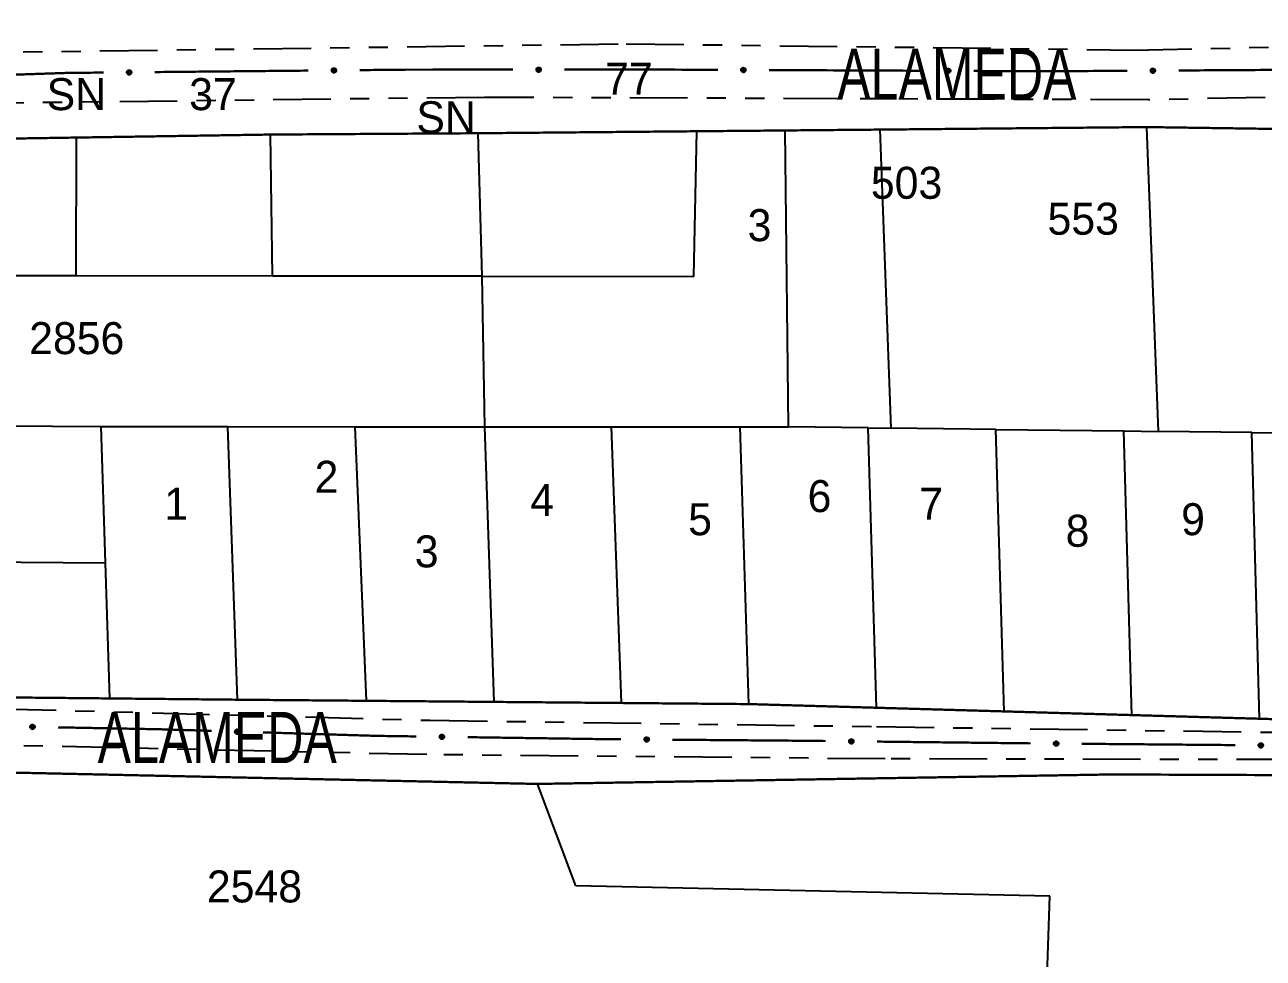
# Model space of a CAD drawing. Extents: x 203196 to 204359, y 4872588 to 4874244.
# Drawn here: x 203832.2 to 203929, y 4873539.9 to 4873612.8 of the extents above; entities that cross this region are included whole.
import ezdxf
from ezdxf.enums import TextEntityAlignment as Align

# ---------------------------------------------------------------- set-up
doc = ezdxf.new("R2010")
doc.units = 0
doc.header["$LTSCALE"] = 1.5
doc.header["$MEASUREMENT"] = 0
doc.linetypes.add('TRACO_25', pattern=[8, 3, -1, 1, -1, 1, -1])
for name, color, linetype in [('CD_MALHA_LOTES', 7, 'CONTINUOUS'), ('RU-QUADRA', 210, 'CONTINUOUS'), ('SV-EIXO-RUA-N-PAV', 6, 'CONTINUOUS'), ('SV-RUA-NAO-PAV', 7, 'CONTINUOUS'), ('SV-TXT-RUA-N-PAV', 7, 'CONTINUOUS'), ('Th_NmrPort', 1, 'CONTINUOUS')]:
    doc.layers.add(name, color=color, linetype=linetype)
doc.styles.add('ARIAL', font='ARIAL.SHX')

msp = doc.modelspace()

# ---------------------------------------------------------------- linework, layer by layer
at = {"layer": 'CD_MALHA_LOTES', "linetype": 'Continuous', "flags": 128}
for points in [[(203899.032537, 4873604.642146), (203919.872006, 4873604.83852)], [(203919.872006, 4873604.83852), (203929.293312, 4873604.703106)], [(203920.770389, 4873581.068616), (203919.872006, 4873604.83852)], [(203825.689363, 4873603.856678), (203836.234065, 4873604.020143)], [(203836.196196, 4873593.21803), (203836.234065, 4873604.020143)], [(203836.234065, 4873604.020143), (203851.391218, 4873604.255111)], [(203851.391218, 4873604.255111), (203867.617626, 4873604.357821)], [(203851.543161, 4873593.203978), (203851.391218, 4873604.255111)], [(203867.617626, 4873604.357821), (203884.692176, 4873604.512356)], [(203867.924768, 4873593.188978), (203867.617626, 4873604.357821)], [(203884.465337, 4873593.173832), (203884.692176, 4873604.512356)], [(203884.692176, 4873604.512356), (203891.608422, 4873604.574953)], [(203891.608422, 4873604.574953), (203899.032537, 4873604.642146)], [(203891.865548, 4873581.413774), (203891.608422, 4873604.574953)], [(203899.889348, 4873581.31796), (203899.032537, 4873604.642146)], [(203836.196196, 4873593.21803), (203825.767905, 4873593.227579)], [(203851.543161, 4873593.203978), (203836.196196, 4873593.21803)], [(203867.924768, 4873593.188978), (203851.543161, 4873593.203978)], [(203867.924768, 4873593.188978), (203884.465337, 4873593.173832)], [(203868.128228, 4873581.429785), (203867.924768, 4873593.188978)], [(203807.643244, 4873581.656501), (203838.147951, 4873581.450008)], [(203838.484715, 4873570.800839), (203838.147951, 4873581.450008)], [(203838.147951, 4873581.450008), (203848.052312, 4873581.443327)], [(203848.807517, 4873560.108989), (203848.052312, 4873581.443327)], [(203848.052312, 4873581.443327), (203858.003736, 4873581.436615)], [(203858.877976, 4873560.022704), (203858.003736, 4873581.436615)], [(203858.003736, 4873581.436615), (203868.128228, 4873581.429785)], [(203868.850274, 4873559.93726), (203868.128228, 4873581.429785)], [(203868.128228, 4873581.429785), (203878.02798, 4873581.423108)], [(203878.800494, 4873559.852005), (203878.02798, 4873581.423108)], [(203878.02798, 4873581.423108), (203888.096645, 4873581.416316)], [(203888.765494, 4873559.766623), (203888.096645, 4873581.416316)], [(203888.096645, 4873581.416316), (203891.865548, 4873581.413774)], [(203898.087271, 4873581.339479), (203891.865548, 4873581.413774)], [(203898.74367, 4873559.480543), (203898.087271, 4873581.339479)], [(203898.087271, 4873581.339479), (203899.889348, 4873581.31796)], [(203908.077391, 4873581.220185), (203899.889348, 4873581.31796)], [(203908.721845, 4873559.194463), (203908.077391, 4873581.220185)], [(203908.077391, 4873581.220185), (203918.06751, 4873581.100891)], [(203918.700021, 4873558.908383), (203918.06751, 4873581.100891)], [(203918.06751, 4873581.100891), (203920.770389, 4873581.068616)], [(203928.057629, 4873580.981597), (203920.770389, 4873581.068616)], [(203928.678197, 4873558.622302), (203928.057629, 4873580.981597)], [(203928.057629, 4873580.981597), (203930.400606, 4873580.953619)], [(203808.801475, 4873571.025954), (203838.484715, 4873570.800839)], [(203838.81967, 4873560.208883), (203838.484715, 4873570.800839)], [(203838.81967, 4873560.208883), (203810.384717, 4873560.493277)], [(203848.807517, 4873560.108989), (203838.81967, 4873560.208883)], [(203858.877976, 4873560.022704), (203848.807517, 4873560.108989)], [(203868.850274, 4873559.93726), (203858.877976, 4873560.022704)], [(203878.800494, 4873559.852005), (203868.850274, 4873559.93726)], [(203888.765494, 4873559.766623), (203878.800494, 4873559.852005)], [(203898.74367, 4873559.480543), (203888.765494, 4873559.766623)], [(203908.721845, 4873559.194463), (203898.74367, 4873559.480543)], [(203918.700021, 4873558.908383), (203908.721845, 4873559.194463)], [(203928.678197, 4873558.622302), (203918.700021, 4873558.908383)], [(203939.114005, 4873558.323102), (203928.678197, 4873558.622302)], [(203822.998713, 4873538.167818), (203816.105894, 4873551.476814), (203815.811702, 4873554.368471), (203820.802977, 4873554.640663), (203872.236865, 4873553.530068)], [(203872.236865, 4873553.530068), (203917.09, 4873554.27), (203943.958986, 4873554.165156)], [(203875.246273, 4873545.579782), (203872.236865, 4873553.530068)], [(203912.288092, 4873544.759433), (203875.246273, 4873545.579782)], [(203912.006631, 4873536.285156), (203912.288092, 4873544.759433)]]:
    msp.add_lwpolyline(points, dxfattribs=at)
at = {"layer": 'RU-QUADRA', "linetype": 'Continuous', "const_width": 0.18, "flags": 128}
for points in [[(204117.677887, 4873603.555128), (204069.84005, 4873603.954763), (204057.850327, 4873603.895138), (204045.979962, 4873603.902533), (204034.000688, 4873603.909996), (204021.444414, 4873604.014086), (204009.018861, 4873604.117092), (203992.751782, 4873604.171068), (203975.239353, 4873604.229175), (203975.219064, 4873604.730875), (203957.969137, 4873604.680565), (203937.284701, 4873604.620239), (203929.293312, 4873604.703106), (203919.872006, 4873604.83852), (203899.032537, 4873604.642146), (203891.608422, 4873604.574953), (203884.692176, 4873604.512356), (203867.617626, 4873604.357821), (203851.391218, 4873604.255111), (203836.234065, 4873604.020143), (203825.689363, 4873603.856678)], [(203810.384717, 4873560.493277), (203838.81967, 4873560.208883), (203848.807517, 4873560.108989), (203858.877976, 4873560.022704), (203868.850274, 4873559.93726), (203878.800494, 4873559.852005), (203888.765494, 4873559.766623), (203939.114005, 4873558.323102), (203999.420259, 4873558.480111), (204029.363922, 4873558.721595), (204044.191687, 4873558.828411), (204074.357603, 4873558.962721), (204119.005839, 4873559.080837)], [(204128.79, 4873552.48), (204069.033068, 4873554.117392), (204068.973973, 4873553.16501), (204058.977942, 4873553.279484), (204030.99, 4873553.6), (204011.61, 4873553.53), (203991.41, 4873553.98), (203917.09, 4873554.27), (203872.24, 4873553.53), (203820.8, 4873554.64)]]:
    msp.add_lwpolyline(points, dxfattribs=at)
at = {"layer": 'SV-EIXO-RUA-N-PAV'}
for points in [[(203872.198247, 4873609.435521), (203872.232333, 4873609.470594), (203872.268801, 4873609.493768), (203872.30478, 4873609.504341), (203872.33901, 4873609.505394), (203872.37415, 4873609.502528), (203872.408941, 4873609.491821), (203872.444923, 4873609.471385), (203872.480347, 4873609.437438), (203872.50163, 4873609.39852), (203872.513884, 4873609.363802), (203872.517037, 4873609.328172), (203872.513681, 4873609.294082), (203872.501364, 4873609.25831), (203872.480298, 4873609.222048), (203872.445301, 4873609.187255), (203872.409393, 4873609.164781), (203872.374324, 4873609.155468), (203872.338484, 4873609.152524), (203872.302644, 4873609.155881), (203872.268553, 4873609.166588), (203872.232081, 4873609.187864), (203872.198198, 4873609.222861), (203872.175374, 4873609.258418), (203872.165571, 4873609.293348), (203872.163467, 4873609.328697), (203872.165914, 4873609.363978), (203872.17522, 4873609.399398), (203872.198247, 4873609.435521)], [(203840.198205, 4873609.225499), (203840.231959, 4873609.260892), (203840.268207, 4873609.284409), (203840.304084, 4873609.295321), (203840.338303, 4873609.296697), (203840.373469, 4873609.294162), (203840.408359, 4873609.283783), (203840.444532, 4873609.263687), (203840.480274, 4873609.230076), (203840.501923, 4873609.19136), (203840.514504, 4873609.156759), (203840.517993, 4873609.12116), (203840.514958, 4873609.08704), (203840.502979, 4873609.051154), (203840.482255, 4873609.014695), (203840.447588, 4873608.979573), (203840.411894, 4873608.956762), (203840.376914, 4873608.947119), (203840.341103, 4873608.943837), (203840.305233, 4873608.946856), (203840.271043, 4873608.957241), (203840.234372, 4873608.978173), (203840.20016, 4873609.012848), (203840.177002, 4873609.048189), (203840.16687, 4873609.083024), (203840.164433, 4873609.118353), (203840.166547, 4873609.153655), (203840.17552, 4873609.189162), (203840.198205, 4873609.225499)], [(203856.197479, 4873609.37788), (203856.231233, 4873609.413273), (203856.267481, 4873609.436789), (203856.303359, 4873609.447701), (203856.337577, 4873609.449077), (203856.372743, 4873609.446542), (203856.407633, 4873609.436164), (203856.443806, 4873609.416067), (203856.479548, 4873609.382456), (203856.501198, 4873609.343741), (203856.513778, 4873609.309139), (203856.517267, 4873609.273541), (203856.514232, 4873609.23942), (203856.502253, 4873609.203534), (203856.481529, 4873609.167075), (203856.446862, 4873609.131954), (203856.411168, 4873609.109143), (203856.376188, 4873609.099499), (203856.340378, 4873609.096218), (203856.304507, 4873609.099236), (203856.270317, 4873609.109621), (203856.233646, 4873609.130553), (203856.199434, 4873609.165229), (203856.176277, 4873609.20057), (203856.166144, 4873609.235405), (203856.163708, 4873609.270733), (203856.165822, 4873609.306035), (203856.174794, 4873609.341542), (203856.197479, 4873609.37788)], [(203888.198689, 4873609.411912), (203888.232933, 4873609.446832), (203888.269504, 4873609.469842), (203888.30553, 4873609.480253), (203888.339765, 4873609.481153), (203888.374892, 4873609.478128), (203888.409634, 4873609.467265), (203888.445524, 4873609.446667), (203888.480795, 4873609.412562), (203888.501903, 4873609.373549), (203888.514, 4873609.338775), (203888.516994, 4873609.303132), (203888.513484, 4873609.269057), (203888.501007, 4873609.233341), (203888.479778, 4873609.197174), (203888.444625, 4873609.162539), (203888.408617, 4873609.140227), (203888.373506, 4873609.131071), (203888.337653, 4873609.128289), (203888.301828, 4873609.131806), (203888.267786, 4873609.142666), (203888.23141, 4873609.164106), (203888.197684, 4873609.199255), (203888.175021, 4873609.234915), (203888.165374, 4873609.269887), (203888.16343, 4873609.305246), (203888.166035, 4873609.340515), (203888.1755, 4873609.375894), (203888.198689, 4873609.411912)], [(203904.198534, 4873609.341571), (203904.232778, 4873609.37649), (203904.26935, 4873609.3995), (203904.305376, 4873609.409912), (203904.33961, 4873609.410811), (203904.374737, 4873609.407787), (203904.40948, 4873609.396924), (203904.445369, 4873609.376326), (203904.48064, 4873609.34222), (203904.501749, 4873609.303207), (203904.513846, 4873609.268434), (203904.516839, 4873609.23279), (203904.513329, 4873609.198715), (203904.500852, 4873609.163), (203904.479623, 4873609.126833), (203904.44447, 4873609.092197), (203904.408462, 4873609.069885), (203904.373351, 4873609.060729), (203904.337499, 4873609.057947), (203904.301674, 4873609.061465), (203904.267631, 4873609.072324), (203904.231255, 4873609.093764), (203904.197529, 4873609.128913), (203904.174866, 4873609.164573), (203904.16522, 4873609.199546), (203904.163275, 4873609.234905), (203904.16588, 4873609.270174), (203904.175346, 4873609.305552), (203904.198534, 4873609.341571)], [(203920.197168, 4873609.357691), (203920.231047, 4873609.392964), (203920.267378, 4873609.416352), (203920.303294, 4873609.427137), (203920.337517, 4873609.428392), (203920.372673, 4873609.425733), (203920.407527, 4873609.415231), (203920.443629, 4873609.395007), (203920.479251, 4873609.36127), (203920.500764, 4873609.322478), (203920.513222, 4873609.287832), (203920.516585, 4873609.252222), (203920.513429, 4873609.218112), (203920.501324, 4873609.182269), (203920.480471, 4873609.145884), (203920.44568, 4873609.110885), (203920.409905, 4873609.0882), (203920.374892, 4873609.07868), (203920.33907, 4873609.075525), (203920.303211, 4873609.078671), (203920.269057, 4873609.089176), (203920.23246, 4873609.110238), (203920.198371, 4873609.145034), (203920.175339, 4873609.180457), (203920.16533, 4873609.215327), (203920.163018, 4873609.250664), (203920.165257, 4873609.285958), (203920.174354, 4873609.321433), (203920.197168, 4873609.357691)], [(203832.649253, 4873558.100191), (203832.683999, 4873558.134612), (203832.720899, 4873558.15709), (203832.757072, 4873558.166979), (203832.791316, 4873558.167383), (203832.826395, 4873558.163851), (203832.860977, 4873558.152487), (203832.896565, 4873558.131371), (203832.931338, 4873558.096759), (203832.95188, 4873558.057445), (203832.963473, 4873558.0225), (203832.965951, 4873557.986817), (203832.961948, 4873557.952796), (203832.948955, 4873557.917265), (203832.927205, 4873557.881409), (203832.891555, 4873557.847285), (203832.855228, 4873557.825497), (203832.819988, 4873557.81685), (203832.784099, 4873557.814587), (203832.748329, 4873557.818622), (203832.714447, 4873557.829973), (203832.678385, 4873557.851938), (203832.645171, 4873557.887571), (203832.623026, 4873557.923555), (203832.613887, 4873557.958663), (203832.612454, 4873557.994047), (203832.615569, 4873558.029274), (203832.625546, 4873558.064512), (203832.649253, 4873558.100191)], [(203848.645995, 4873557.729946), (203848.681138, 4873557.763961), (203848.718297, 4873557.78601), (203848.754582, 4873557.795479), (203848.788828, 4873557.795485), (203848.823864, 4873557.791546), (203848.858312, 4873557.779782), (203848.893653, 4873557.758255), (203848.928022, 4873557.723242), (203848.948107, 4873557.683692), (203848.959293, 4873557.648615), (203848.961356, 4873557.612905), (203848.956959, 4873557.578933), (203848.943556, 4873557.543555), (203848.921391, 4873557.507954), (203848.885347, 4873557.474246), (203848.848769, 4873557.452881), (203848.813432, 4873557.444643), (203848.777519, 4873557.442796), (203848.741798, 4873557.447247), (203848.70805, 4873557.45899), (203848.672245, 4873557.481371), (203848.639447, 4873557.517387), (203848.617721, 4873557.553626), (203848.60899, 4873557.588838), (203848.607968, 4873557.624235), (203848.611491, 4873557.659424), (203848.621876, 4873557.694544), (203848.645995, 4873557.729946)], [(203864.638604, 4873557.322836), (203864.673196, 4873557.357411), (203864.709997, 4873557.380053), (203864.746125, 4873557.390103), (203864.780367, 4873557.390659), (203864.815462, 4873557.387283), (203864.850094, 4873557.376073), (203864.885775, 4873557.355116), (203864.920702, 4873557.320659), (203864.941419, 4873557.281437), (203864.953167, 4873557.246544), (203864.955804, 4873557.210872), (203864.951953, 4873557.176834), (203864.939118, 4873557.141245), (203864.917528, 4873557.105293), (203864.88203, 4873557.071011), (203864.8458, 4873557.049061), (203864.810599, 4873557.040257), (203864.774721, 4873557.037834), (203864.738933, 4873557.04171), (203864.705001, 4873557.052911), (203864.668841, 4873557.074714), (203864.635469, 4873557.110199), (203864.613164, 4873557.146084), (203864.603869, 4873557.181152), (203864.602278, 4873557.216528), (203864.605237, 4873557.251769), (203864.615056, 4873557.287051), (203864.638604, 4873557.322836)], [(203880.636474, 4873557.111992), (203880.670848, 4873557.146784), (203880.707505, 4873557.169657), (203880.74357, 4873557.179934), (203880.777807, 4873557.180705), (203880.812922, 4873557.17755), (203880.847624, 4873557.166557), (203880.883437, 4873557.145826), (203880.91858, 4873557.111589), (203880.939542, 4873557.072497), (203880.95151, 4873557.037678), (203880.95437, 4873557.002024), (203880.950733, 4873556.967962), (203880.938122, 4873556.932294), (203880.916758, 4873556.896206), (203880.881477, 4873556.861702), (203880.845385, 4873556.839525), (203880.810241, 4873556.8305), (203880.774378, 4873556.827852), (203880.738566, 4873556.831503), (203880.704565, 4873556.84249), (203880.668269, 4873556.864066), (203880.634675, 4873556.89934), (203880.612144, 4873556.935084), (203880.602629, 4873556.970093), (203880.600816, 4873557.005459), (203880.603553, 4873557.040718), (203880.613151, 4873557.076061), (203880.636474, 4873557.111992)], [(203896.636201, 4873556.970974), (203896.670689, 4873557.005652), (203896.707422, 4873557.028404), (203896.74352, 4873557.038562), (203896.77776, 4873557.039221), (203896.812865, 4873557.035949), (203896.84753, 4873557.024842), (203896.883274, 4873557.003992), (203896.918304, 4873556.96964), (203896.939138, 4873556.930479), (203896.95099, 4873556.895621), (203896.953733, 4873556.859958), (203896.949984, 4873556.825908), (203896.937256, 4873556.790282), (203896.915773, 4873556.754265), (203896.880377, 4873556.719877), (203896.844213, 4873556.697819), (203896.809039, 4873556.68891), (203896.773167, 4873556.68638), (203896.737368, 4873556.690149), (203896.703403, 4873556.701248), (203896.667178, 4873556.722944), (203896.633701, 4873556.758329), (203896.611288, 4873556.794147), (203896.601888, 4873556.829187), (203896.600192, 4873556.864558), (203896.603045, 4873556.899808), (203896.61276, 4873556.935119), (203896.636201, 4873556.970974)], [(203912.634916, 4873556.794916), (203912.669308, 4873556.82969), (203912.705977, 4873556.852544), (203912.742047, 4873556.862803), (203912.776284, 4873556.863558), (203912.811398, 4873556.860385), (203912.846094, 4873556.849375), (203912.881897, 4873556.828625), (203912.917022, 4873556.79437), (203912.937965, 4873556.755268), (203912.949915, 4873556.720444), (203912.952758, 4873556.684788), (203912.949103, 4873556.650728), (203912.936475, 4873556.615066), (203912.915093, 4873556.578989), (203912.879794, 4873556.544502), (203912.843691, 4873556.522343), (203912.808542, 4873556.513336), (203912.772678, 4873556.510706), (203912.736868, 4873556.514375), (203912.702872, 4873556.525379), (203912.666587, 4873556.546973), (203912.633011, 4873556.582264), (203912.610498, 4873556.61802), (203912.601, 4873556.653033), (203912.599206, 4873556.6884), (203912.60196, 4873556.723658), (203912.611575, 4873556.758996), (203912.634916, 4873556.794916)], [(203928.63432, 4873556.656783), (203928.668712, 4873556.691558), (203928.70538, 4873556.714412), (203928.74145, 4873556.724671), (203928.775688, 4873556.725425), (203928.810802, 4873556.722252), (203928.845498, 4873556.711242), (203928.8813, 4873556.690492), (203928.916426, 4873556.656238), (203928.937369, 4873556.617135), (203928.949319, 4873556.582311), (203928.952161, 4873556.546655), (203928.948507, 4873556.512595), (203928.935879, 4873556.476933), (203928.914496, 4873556.440856), (203928.879197, 4873556.40637), (203928.843095, 4873556.384211), (203928.807946, 4873556.375204), (203928.772082, 4873556.372573), (203928.736272, 4873556.376243), (203928.702276, 4873556.387246), (203928.665991, 4873556.408841), (203928.632414, 4873556.444132), (203928.609902, 4873556.479887), (203928.600404, 4873556.514901), (203928.598609, 4873556.550268), (203928.601364, 4873556.585525), (203928.610979, 4873556.620863), (203928.63432, 4873556.656783)]]:
    msp.add_lwpolyline(points, close=True, dxfattribs=at)
for points in [[(203872.232333, 4873609.470594), (203872.408941, 4873609.491821)], [(203872.253065, 4873609.483894), (203872.382693, 4873609.496187)], [(203872.268801, 4873609.493768), (203872.37415, 4873609.502528)], [(203840.164433, 4873609.118353), (203840.514504, 4873609.156759)], [(203840.166547, 4873609.153655), (203840.501923, 4873609.19136)], [(203840.16687, 4873609.083024), (203840.517993, 4873609.12116)], [(203840.168254, 4873609.100282), (203840.514515, 4873609.13633)], [(203840.169267, 4873609.137135), (203840.503222, 4873609.175795)], [(203840.175414, 4873609.064871), (203840.513462, 4873609.10357)], [(203840.17552, 4873609.189162), (203840.480274, 4873609.230076)], [(203840.175765, 4873609.171312), (203840.486511, 4873609.211115)], [(203840.177002, 4873609.048189), (203840.514958, 4873609.08704)], [(203840.18772, 4873609.20554), (203840.458897, 4873609.244967)], [(203840.190761, 4873609.029538), (203840.504249, 4873609.068003)], [(203840.198205, 4873609.225499), (203840.444532, 4873609.263687)], [(203840.20016, 4873609.012848), (203840.502979, 4873609.051154)], [(203840.217374, 4873609.244031), (203840.419054, 4873609.273244)], [(203840.221091, 4873608.997077), (203840.489578, 4873609.032384)], [(203840.231959, 4873609.260892), (203840.408359, 4873609.283783)], [(203840.234372, 4873608.978173), (203840.482255, 4873609.014695)], [(203840.252564, 4873609.274387), (203840.382071, 4873609.287902)], [(203840.258191, 4873608.970138), (203840.457168, 4873608.996596)], [(203840.268207, 4873609.284409), (203840.373469, 4873609.294162)], [(203840.271043, 4873608.957241), (203840.447588, 4873608.979573)], [(203840.292472, 4873608.952725), (203840.42333, 4873608.967617)], [(203840.305233, 4873608.946856), (203840.411894, 4873608.956762)], [(203856.163708, 4873609.270733), (203856.513778, 4873609.309139)], [(203856.165822, 4873609.306035), (203856.501198, 4873609.343741)], [(203856.166144, 4873609.235405), (203856.517267, 4873609.273541)], [(203856.167528, 4873609.252662), (203856.513789, 4873609.28871)], [(203856.168542, 4873609.289516), (203856.502497, 4873609.328176)], [(203856.174688, 4873609.217251), (203856.512737, 4873609.25595)], [(203856.174794, 4873609.341542), (203856.479548, 4873609.382456)], [(203856.175039, 4873609.323692), (203856.485785, 4873609.363496)], [(203856.176277, 4873609.20057), (203856.514232, 4873609.23942)], [(203856.186994, 4873609.357921), (203856.458171, 4873609.397347)], [(203856.190035, 4873609.181918), (203856.503523, 4873609.220383)], [(203856.197479, 4873609.37788), (203856.443806, 4873609.416067)], [(203856.199434, 4873609.165229), (203856.502253, 4873609.203534)], [(203856.216649, 4873609.396411), (203856.418329, 4873609.425624)], [(203856.220365, 4873609.149457), (203856.488852, 4873609.184764)], [(203856.231233, 4873609.413273), (203856.407633, 4873609.436164)], [(203856.233646, 4873609.130553), (203856.481529, 4873609.167075)], [(203856.251839, 4873609.426767), (203856.381345, 4873609.440282)], [(203856.257465, 4873609.122519), (203856.456443, 4873609.148976)], [(203856.267481, 4873609.436789), (203856.372743, 4873609.446542)], [(203856.270317, 4873609.109621), (203856.446862, 4873609.131954)], [(203856.291746, 4873609.105106), (203856.422604, 4873609.119998)], [(203856.304507, 4873609.099236), (203856.411168, 4873609.109143)], [(203872.163467, 4873609.328697), (203872.513884, 4873609.363802)], [(203872.165571, 4873609.293348), (203872.517037, 4873609.328172)], [(203872.165914, 4873609.363978), (203872.50163, 4873609.39852)], [(203872.167117, 4873609.310591), (203872.513702, 4873609.343374)], [(203872.168478, 4873609.347433), (203872.502782, 4873609.382944)], [(203872.173943, 4873609.275114), (203872.512341, 4873609.310625)], [(203872.17522, 4873609.399398), (203872.480347, 4873609.437438)], [(203872.175297, 4873609.381547), (203872.486405, 4873609.41842)], [(203872.175374, 4873609.258418), (203872.513681, 4873609.294082)], [(203872.187574, 4873609.415661), (203872.459111, 4873609.45253)], [(203872.188956, 4873609.239638), (203872.502793, 4873609.275146)], [(203872.198198, 4873609.222861), (203872.501364, 4873609.25831)], [(203872.198247, 4873609.435521), (203872.444923, 4873609.471385)], [(203872.21759, 4873609.453871), (203872.419537, 4873609.481181)], [(203872.218979, 4873609.206893), (203872.487787, 4873609.239667)], [(203872.232081, 4873609.187864), (203872.480298, 4873609.222048)], [(203872.255824, 4873609.179606), (203872.455041, 4873609.204187)], [(203872.268553, 4873609.166588), (203872.445301, 4873609.187255)], [(203872.289938, 4873609.16187), (203872.420931, 4873609.175528)], [(203872.302644, 4873609.155881), (203872.409393, 4873609.164781)], [(203888.16343, 4873609.305246), (203888.514, 4873609.338775)], [(203888.165374, 4873609.269887), (203888.516994, 4873609.303132)], [(203888.166035, 4873609.340515), (203888.501903, 4873609.373549)], [(203888.166998, 4873609.287124), (203888.513727, 4873609.318348)], [(203888.168524, 4873609.32396), (203888.502985, 4873609.357967)], [(203888.173664, 4873609.251617), (203888.512219, 4873609.285606)], [(203888.175021, 4873609.234915), (203888.513484, 4873609.269057)], [(203888.175497, 4873609.358042), (203888.486767, 4873609.393516)], [(203888.1755, 4873609.375894), (203888.480795, 4873609.412562)], [(203888.187927, 4873609.392101), (203888.459627, 4873609.427749)], [(203888.188518, 4873609.216073), (203888.502511, 4873609.250171)], [(203888.197684, 4873609.199255), (203888.501007, 4873609.233341)], [(203888.198689, 4873609.411912), (203888.445524, 4873609.446667)], [(203888.218115, 4873609.430175), (203888.420182, 4873609.456578)], [(203888.218393, 4873609.183193), (203888.487346, 4873609.21476)], [(203888.23141, 4873609.164106), (203888.479778, 4873609.197174)], [(203888.232933, 4873609.446832), (203888.409634, 4873609.467265)], [(203888.253724, 4873609.460039), (203888.383406, 4873609.471749)], [(203888.255115, 4873609.155741), (203888.454441, 4873609.179426)], [(203888.267786, 4873609.142666), (203888.444625, 4873609.162539)], [(203888.269504, 4873609.469842), (203888.374892, 4873609.478128)], [(203888.28915, 4873609.137852), (203888.420203, 4873609.150922)], [(203888.301828, 4873609.131806), (203888.408617, 4873609.140227)], [(203904.163275, 4873609.234905), (203904.513846, 4873609.268434)], [(203904.16522, 4873609.199546), (203904.516839, 4873609.23279)], [(203904.16588, 4873609.270174), (203904.501749, 4873609.303207)], [(203904.166843, 4873609.216782), (203904.513573, 4873609.248007)], [(203904.16837, 4873609.253618), (203904.502831, 4873609.287626)], [(203904.17351, 4873609.181275), (203904.512064, 4873609.215265)], [(203904.174866, 4873609.164573), (203904.513329, 4873609.198715)], [(203904.175342, 4873609.287701), (203904.486612, 4873609.323175)], [(203904.175346, 4873609.305552), (203904.48064, 4873609.34222)], [(203904.187773, 4873609.32176), (203904.459472, 4873609.357407)], [(203904.188363, 4873609.145732), (203904.502357, 4873609.179829)], [(203904.197529, 4873609.128913), (203904.500852, 4873609.163)], [(203904.198534, 4873609.341571), (203904.445369, 4873609.376326)], [(203904.21796, 4873609.359834), (203904.420027, 4873609.386236)], [(203904.218239, 4873609.112852), (203904.487191, 4873609.144418)], [(203904.231255, 4873609.093764), (203904.479623, 4873609.126833)], [(203904.232778, 4873609.37649), (203904.40948, 4873609.396924)], [(203904.253569, 4873609.389697), (203904.383252, 4873609.401408)], [(203904.25496, 4873609.085399), (203904.454287, 4873609.109085)], [(203904.267631, 4873609.072324), (203904.44447, 4873609.092197)], [(203904.26935, 4873609.3995), (203904.374737, 4873609.407787)], [(203904.288995, 4873609.067511), (203904.420048, 4873609.08058)], [(203904.301674, 4873609.061465), (203904.408462, 4873609.069885)], [(203920.163018, 4873609.250664), (203920.513222, 4873609.287832)], [(203920.165257, 4873609.285958), (203920.500764, 4873609.322478)], [(203920.16533, 4873609.215327), (203920.516585, 4873609.252222)], [(203920.166774, 4873609.23258), (203920.513161, 4873609.267403)], [(203920.167918, 4873609.26943), (203920.502008, 4873609.306909)], [(203920.173809, 4873609.197144), (203920.511992, 4873609.234647)], [(203920.174354, 4873609.321433), (203920.479251, 4873609.36127)], [(203920.174536, 4873609.303583), (203920.485421, 4873609.342287)], [(203920.175339, 4873609.180457), (203920.513429, 4873609.218112)], [(203920.186613, 4873609.337769), (203920.457927, 4873609.376236)], [(203920.189031, 4873609.161757), (203920.502653, 4873609.199113)], [(203920.197168, 4873609.357691), (203920.443629, 4873609.395007)], [(203920.198371, 4873609.145034), (203920.501324, 4873609.182269)], [(203920.216403, 4873609.376155), (203920.418185, 4873609.404654)], [(203920.219246, 4873609.129189), (203920.487856, 4873609.163546)], [(203920.231047, 4873609.392964), (203920.407527, 4873609.415231)], [(203920.23246, 4873609.110238), (203920.480471, 4873609.145884)], [(203920.2517, 4873609.406386), (203920.381254, 4873609.419443)], [(203920.256251, 4873609.102119), (203920.455321, 4873609.127873)], [(203920.267378, 4873609.416352), (203920.372673, 4873609.425733)], [(203920.269057, 4873609.089176), (203920.44568, 4873609.110885)], [(203920.29047, 4873609.084585), (203920.42138, 4873609.099015)], [(203920.303211, 4873609.078671), (203920.409905, 4873609.0882)], [(203832.612454, 4873557.994047), (203832.963473, 4873558.0225)], [(203832.613887, 4873557.958663), (203832.965951, 4873557.986817)], [(203832.615569, 4873558.029274), (203832.95188, 4873558.057445)], [(203832.61576, 4873557.975875), (203832.962905, 4873558.002079)], [(203832.617819, 4873558.012684), (203832.952737, 4873558.041849)], [(203832.621912, 4873557.940275), (203832.960922, 4873557.969362)], [(203832.623026, 4873557.923555), (203832.961948, 4873557.952796)], [(203832.625284, 4873558.046663), (203832.937035, 4873558.077629)], [(203832.625546, 4873558.064512), (203832.931338, 4873558.096759)], [(203832.63625, 4873557.90452), (203832.950703, 4873557.934071)], [(203832.638206, 4873558.080538), (203832.910393, 4873558.112251)], [(203832.645171, 4873557.887571), (203832.948955, 4873557.917265)], [(203832.649253, 4873558.100191), (203832.896565, 4873558.131371)], [(203832.665646, 4873557.871211), (203832.935027, 4873557.898883)], [(203832.668941, 4873558.118171), (203832.871369, 4873558.141647)], [(203832.678385, 4873557.851938), (203832.927205, 4873557.881409)], [(203832.683999, 4873558.134612), (203832.860977, 4873558.152487)], [(203832.701967, 4873557.843231), (203832.901615, 4873557.864029)], [(203832.704978, 4873558.147516), (203832.834817, 4873558.157349)], [(203832.714447, 4873557.829973), (203832.891555, 4873557.847285)], [(203832.720899, 4873558.15709), (203832.826395, 4873558.163851)], [(203832.735739, 4873557.824851), (203832.866967, 4873557.836023)], [(203832.748329, 4873557.818622), (203832.855228, 4873557.825497)], [(203848.607968, 4873557.624235), (203848.959293, 4873557.648615)], [(203848.60899, 4873557.588838), (203848.961356, 4873557.612905)], [(203848.611062, 4873557.606026), (203848.958488, 4873557.628202)], [(203848.611491, 4873557.659424), (203848.948107, 4873557.683692)], [(203848.613548, 4873557.64281), (203848.948782, 4873557.668087)], [(203848.616801, 4873557.570357), (203848.956126, 4873557.59551)], [(203848.617721, 4873557.553626), (203848.956959, 4873557.578933)], [(203848.621407, 4873557.676699), (203848.933496, 4873557.704047)], [(203848.621876, 4873557.694544), (203848.928022, 4873557.723242)], [(203848.630723, 4873557.534439), (203848.945498, 4873557.56034)], [(203848.634721, 4873557.710422), (203848.907257, 4873557.738975)], [(203848.639447, 4873557.517387), (203848.943556, 4873557.543555)], [(203848.645995, 4873557.729946), (203848.893653, 4873557.758255)], [(203848.659731, 4873557.500791), (203848.929415, 4873557.525336)], [(203848.665891, 4873557.747697), (203848.868577, 4873557.768823)], [(203848.672245, 4873557.481371), (203848.921391, 4873557.507954)], [(203848.681138, 4873557.763961), (203848.858312, 4873557.779782)], [(203848.695725, 4873557.472391), (203848.895601, 4873557.490872)], [(203848.702266, 4873557.776621), (203848.83221, 4873557.784948)], [(203848.70805, 4873557.45899), (203848.885347, 4873557.474246)], [(203848.718297, 4873557.78601), (203848.823864, 4873557.791546)], [(203848.729281, 4873557.453621), (203848.86063, 4873557.46327)], [(203848.741798, 4873557.447247), (203848.848769, 4873557.452881)], [(203864.602278, 4873557.216528), (203864.953167, 4873557.246544)], [(203864.605237, 4873557.251769), (203864.941419, 4873557.281437)], [(203864.605665, 4873557.198371), (203864.95269, 4873557.226121)], [(203864.60756, 4873557.23519), (203864.942345, 4873557.265845)], [(203864.614874, 4873557.269201), (203864.926484, 4873557.301555)], [(203864.615056, 4873557.287051), (203864.920702, 4873557.320659)], [(203864.627645, 4873557.303133), (203864.899688, 4873557.336058)], [(203864.638604, 4873557.322836), (203864.885775, 4873557.355116)], [(203864.658212, 4873557.340903), (203864.860534, 4873557.36528)], [(203864.673196, 4873557.357411), (203864.850094, 4873557.376073)], [(203864.694119, 4873557.370408), (203864.823912, 4873557.380819)], [(203864.709997, 4873557.380053), (203864.815462, 4873557.387283)], [(203864.603869, 4873557.181152), (203864.955804, 4873557.210872)], [(203864.611976, 4873557.162799), (203864.950853, 4873557.193395)], [(203864.613164, 4873557.146084), (203864.951953, 4873557.176834)], [(203864.626472, 4873557.127108), (203864.940791, 4873557.158059)], [(203864.635469, 4873557.110199), (203864.939118, 4873557.141245)], [(203864.656017, 4873557.093931), (203864.925272, 4873557.122801)], [(203864.668841, 4873557.074714), (203864.917528, 4873557.105293)], [(203864.692462, 4873557.066112), (203864.892015, 4873557.087799)], [(203864.705001, 4873557.052911), (203864.88203, 4873557.071011)], [(203864.726316, 4873557.047883), (203864.857493, 4873557.059639)], [(203864.738933, 4873557.04171), (203864.8458, 4873557.049061)], [(203880.600816, 4873557.005459), (203880.95151, 4873557.037678)], [(203880.602629, 4873556.970093), (203880.95437, 4873557.002024)], [(203880.603553, 4873557.040718), (203880.939542, 4873557.072497)], [(203880.604317, 4873556.987323), (203880.95116, 4873557.017253)], [(203880.605981, 4873557.024153), (203880.940566, 4873557.056911)], [(203880.610851, 4873556.951791), (203880.94953, 4873556.984516)], [(203880.612144, 4873556.935084), (203880.950733, 4873556.967962)], [(203880.613081, 4873557.058209), (203880.924481, 4873557.092521)], [(203880.613151, 4873557.076061), (203880.91858, 4873557.111589)], [(203880.625572, 4873556.916193), (203880.93969, 4873556.949118)], [(203880.625638, 4873557.092221), (203880.897469, 4873557.126855)], [(203880.634675, 4873556.89934), (203880.938122, 4873556.932294)], [(203880.636474, 4873557.111992), (203880.883437, 4873557.145826)], [(203880.655324, 4873556.883201), (203880.924392, 4873556.913763)], [(203880.655967, 4873557.130183), (203880.858132, 4873557.15583)], [(203880.668269, 4873556.864066), (203880.916758, 4873556.896206)], [(203880.670848, 4873557.146784), (203880.847624, 4873557.166557)], [(203880.691688, 4873557.159913), (203880.821413, 4873557.171139)], [(203880.691943, 4873556.855612), (203880.891356, 4873556.878553)], [(203880.704565, 4873556.84249), (203880.881477, 4873556.861702)], [(203880.707505, 4873557.169657), (203880.812922, 4873557.17755)], [(203880.72591, 4873556.837597), (203880.857011, 4873556.850176)], [(203880.738566, 4873556.831503), (203880.845385, 4873556.839525)], [(203896.600192, 4873556.864558), (203896.95099, 4873556.895621)], [(203896.601888, 4873556.829187), (203896.953733, 4873556.859958)], [(203896.603045, 4873556.899808), (203896.939138, 4873556.930479)], [(203896.603633, 4873556.846411), (203896.950573, 4873556.875197)], [(203896.605419, 4873556.883236), (203896.94011, 4873556.91489)], [(203896.61005, 4873556.810858), (203896.948835, 4873556.842466)], [(203896.611288, 4873556.794147), (203896.949984, 4873556.825908)], [(203896.612631, 4873556.917268), (203896.924142, 4873556.950553)], [(203896.61276, 4873556.935119), (203896.918304, 4873556.96964)], [(203896.624653, 4873556.775211), (203896.938878, 4873556.8071)], [(203896.6253, 4873556.951239), (203896.897244, 4873556.984975)], [(203896.633701, 4873556.758329), (203896.937256, 4873556.790282)], [(203896.636201, 4873556.970974), (203896.883274, 4873557.003992)], [(203896.654296, 4873556.742122), (203896.923464, 4873556.771796)], [(203896.655755, 4873556.9891), (203896.858003, 4873557.014081)], [(203896.667178, 4873556.722944), (203896.915773, 4873556.754265)], [(203896.670689, 4873557.005652), (203896.84753, 4873557.024842)], [(203896.690824, 4873556.714412), (203896.890312, 4873556.736695)], [(203896.691573, 4873557.018712), (203896.821334, 4873557.02951)], [(203896.703403, 4873556.701248), (203896.880377, 4873556.719877)], [(203896.707422, 4873557.028404), (203896.812865, 4873557.035949)], [(203896.724732, 4873556.696285), (203896.855874, 4873556.708432)], [(203896.737368, 4873556.690149), (203896.844213, 4873556.697819)], [(203912.599206, 4873556.6884), (203912.949915, 4873556.720444)], [(203912.601, 4873556.653033), (203912.952758, 4873556.684788)], [(203912.60196, 4873556.723658), (203912.937965, 4873556.755268)], [(203912.602697, 4873556.670263), (203912.949556, 4873556.700018)], [(203912.60438, 4873556.707092), (203912.938981, 4873556.739682)], [(203912.609213, 4873556.634728), (203912.947908, 4873556.667282)], [(203912.610498, 4873556.61802), (203912.949103, 4873556.650728)], [(203912.611496, 4873556.741145), (203912.922914, 4873556.775299)], [(203912.611575, 4873556.758996), (203912.917022, 4873556.79437)], [(203912.623916, 4873556.599122), (203912.938051, 4873556.631889)], [(203912.624071, 4873556.77515), (203912.895919, 4873556.809647)], [(203912.633011, 4873556.582264), (203912.936475, 4873556.615066)], [(203912.634916, 4873556.794916), (203912.881897, 4873556.828625)], [(203912.653652, 4873556.566115), (203912.922735, 4873556.596542)], [(203912.654419, 4873556.813096), (203912.856597, 4873556.838642)], [(203912.666587, 4873556.546973), (203912.915093, 4873556.578989)], [(203912.669308, 4873556.82969), (203912.846094, 4873556.849375)], [(203912.690155, 4873556.842809), (203912.819886, 4873556.85397)], [(203912.690257, 4873556.538508), (203912.889682, 4873556.561348)], [(203912.702872, 4873556.525379), (203912.879794, 4873556.544502)], [(203912.705977, 4873556.852544), (203912.811398, 4873556.860385)], [(203912.724215, 4873556.520475), (203912.855322, 4873556.532989)], [(203912.736868, 4873556.514375), (203912.843691, 4873556.522343)], [(203928.598609, 4873556.550268), (203928.949319, 4873556.582311)], [(203928.600404, 4873556.514901), (203928.952161, 4873556.546655)], [(203928.601364, 4873556.585525), (203928.937369, 4873556.617135)], [(203928.602101, 4873556.53213), (203928.948959, 4873556.561885)], [(203928.603783, 4873556.568959), (203928.938385, 4873556.601549)], [(203928.608617, 4873556.496595), (203928.947312, 4873556.52915)], [(203928.609902, 4873556.479887), (203928.948507, 4873556.512595)], [(203928.6109, 4873556.603012), (203928.922318, 4873556.637167)], [(203928.610979, 4873556.620863), (203928.916426, 4873556.656238)], [(203928.62332, 4873556.460989), (203928.937454, 4873556.493756)], [(203928.623475, 4873556.637018), (203928.895323, 4873556.671514)], [(203928.632414, 4873556.444132), (203928.935879, 4873556.476933)], [(203928.63432, 4873556.656783), (203928.8813, 4873556.690492)], [(203928.653055, 4873556.427983), (203928.922139, 4873556.458409)], [(203928.653823, 4873556.674964), (203928.856, 4873556.70051)], [(203928.665991, 4873556.408841), (203928.914496, 4873556.440856)], [(203928.668712, 4873556.691558), (203928.845498, 4873556.711242)], [(203928.689559, 4873556.704676), (203928.819289, 4873556.715837)], [(203928.68966, 4873556.400375), (203928.889085, 4873556.423216)], [(203928.702276, 4873556.387246), (203928.879197, 4873556.40637)], [(203928.70538, 4873556.714412), (203928.810802, 4873556.722252)], [(203928.723619, 4873556.382343), (203928.854726, 4873556.394856)], [(203928.736272, 4873556.376243), (203928.843095, 4873556.384211)]]:
    msp.add_lwpolyline(points, dxfattribs=at)
at = {"layer": 'SV-EIXO-RUA-N-PAV', "const_width": 0.18}
for points in [[(203826.348251, 4873608.764595), (203835.343255, 4873609.06443)], [(203835.343255, 4873609.06443), (203835.542659, 4873609.071073)], [(203835.542659, 4873609.071073), (203838.343018, 4873609.097745)], [(203842.342836, 4873609.13584), (203854.342292, 4873609.250125)], [(203858.342111, 4873609.28822), (203861.341975, 4873609.316791)], [(203861.341975, 4873609.316791), (203862.147948, 4873609.324457)], [(203862.147948, 4873609.324457), (203870.341938, 4873609.325259)], [(203874.341938, 4873609.32565), (203882.341938, 4873609.326432)], [(203882.341938, 4873609.326432), (203883.052103, 4873609.324457)], [(203883.052103, 4873609.324457), (203886.341903, 4873609.309994)], [(203890.341865, 4873609.292408), (203902.341749, 4873609.239652)], [(203906.34171, 4873609.222067), (203911.341662, 4873609.200085)], [(203911.341662, 4873609.200085), (203911.8745, 4873609.197765)], [(203911.8745, 4873609.197765), (203918.341541, 4873609.236495)], [(203922.341469, 4873609.26045), (203932.34129, 4873609.320337)], [(203834.790475, 4873557.94969), (203841.78923, 4873557.817637)], [(203841.78923, 4873557.817637), (203842.749041, 4873557.799532)], [(203842.749041, 4873557.799532), (203846.787184, 4873557.676464)], [(203850.785328, 4873557.554615), (203858.781615, 4873557.310917)], [(203858.781615, 4873557.310917), (203859.637672, 4873557.284831)], [(203859.637672, 4873557.284831), (203862.780891, 4873557.239522)], [(203866.780476, 4873557.181869), (203876.779437, 4873557.037736)], [(203876.779437, 4873557.037736), (203877.491367, 4873557.027481)], [(203877.491367, 4873557.027481), (203878.77932, 4873557.017008)], [(203882.779188, 4873556.984486), (203892.778858, 4873556.90318)], [(203892.778858, 4873556.90318), (203893.318426, 4873556.898805)], [(203893.318426, 4873556.898805), (203894.778745, 4873556.882115)], [(203898.778483, 4873556.836402), (203909.777765, 4873556.71069)], [(203909.777765, 4873556.71069), (203910.207057, 4873556.705792)], [(203910.207057, 4873556.705792), (203910.777716, 4873556.700866)], [(203914.777567, 4873556.666332), (203926.77712, 4873556.562733)]]:
    msp.add_lwpolyline(points, dxfattribs=at)
at = {"layer": 'SV-RUA-NAO-PAV', "linetype": 'TRACO_25'}
for points in [[(203797.316015, 4873609.447466, 10.729833), (203814.059162, 4873610.470565, 10.74549), (203879.179211, 4873611.34223, 11.254361), (203918.871422, 4873610.859713, 11.669286), (203952.298139, 4873611.539038, 11.677115), (204023.097559, 4873612.177103, 11.669286), (204077.296604, 4873612.829812, 11.512711), (204163.578345, 4873611.845625, 10.917724), (204210.287051, 4873611.294252, 10.800292), (204255.535283, 4873609.780066, 10.792463), (204299.299498, 4873608.447178, 10.541943)], [(204296.619737, 4873601.607055, 10.43234), (204291.806684, 4873603.171938, 10.447997), (204252.634198, 4873604.782761, 10.643717), (204209.91137, 4873606.836535, 10.690689), (204162.901649, 4873607.576198, 10.902066), (204119.669571, 4873608.117593, 11.223046), (204078.048333, 4873608.40388, 11.442252), (204019.756555, 4873607.714016, 11.606656), (203953.097397, 4873607.640319, 11.6458), (203919.97445, 4873606.964626, 11.575341), (203868.097406, 4873607.158369, 11.19173), (203824.858172, 4873606.644076, 10.949039), (203797.92953, 4873605.415444, 10.729833)], [(203806.142294, 4873560.050353, 11.356135), (203863.842461, 4873558.501166, 11.590999), (203898.738966, 4873558.007593, 11.692773), (203932.013312, 4873557.537336, 11.755403), (203975.35646, 4873556.938356, 11.872834), (204029.442944, 4873557.544692, 11.990266), (204100.982138, 4873555.708612, 11.90415), (204138.60134, 4873556.135716, 11.590999), (204195.212873, 4873555.58598, 10.917724), (204274.117379, 4873554.59585, 10.5576)], [(204273.469831, 4873552.357602, 10.5576), (204243.825088, 4873552.895666, 10.659374), (204201.789929, 4873553.299881, 10.659374), (204181.429843, 4873553.648508, 10.855093), (204139.638386, 4873553.769276, 11.340478), (204101.576053, 4873553.652481, 11.590999), (204027.806242, 4873555.440637, 11.982437), (203973.572406, 4873555.148358, 12.115526), (203931.375591, 4873555.426922, 12.09204), (203899.422116, 4873555.486271, 11.6458), (203863.596139, 4873555.817238, 11.747574), (203806.627006, 4873557.067975, 11.356135)]]:
    msp.add_polyline3d(points, dxfattribs=at)

# ---------------------------------------------------------------- texts
at = {"layer": 'SV-TXT-RUA-N-PAV', "style": 'ARIAL', "width": 0.7}
for p in [(203895.672784, 4873606.971209), (203837.874254, 4873555.154403)]:
    msp.add_text('ALAMEDA', height=4, dxfattribs=at).set_placement(p)
at = {"layer": 'Th_NmrPort', "color": 1}
for s, p in [('77', (203877.532526, 4873608.614537)), ('SN', (203833.890301, 4873607.410614)), ('37', (203845.026593, 4873607.410614)), ('SN', (203862.784464, 4873605.604729)), ('503', (203898.300206, 4873600.488054)), ('553', (203912.105368, 4873597.680326)), ('3', (203888.668818, 4873597.177264)), ('2856', (203832.523803, 4873588.352756)), ('2', (203854.827049, 4873577.519618)), ('1', (203843.088795, 4873575.412751)), ('4', (203871.681977, 4873575.713732)), ('6', (203893.3526, 4873576.014713)), ('7', (203902.081045, 4873575.412751)), ('5', (203884.022193, 4873574.208828)), ('9', (203922.547744, 4873574.208828)), ('8', (203913.518318, 4873573.305885)), ('3', (203862.656273, 4873571.694379)), ('2548', (203846.412575, 4873545.523131))]:
    msp.add_text(s, height=2.5, dxfattribs=at).set_placement(p, align=Align.MIDDLE_LEFT)

doc.saveas('drawing.dxf')
